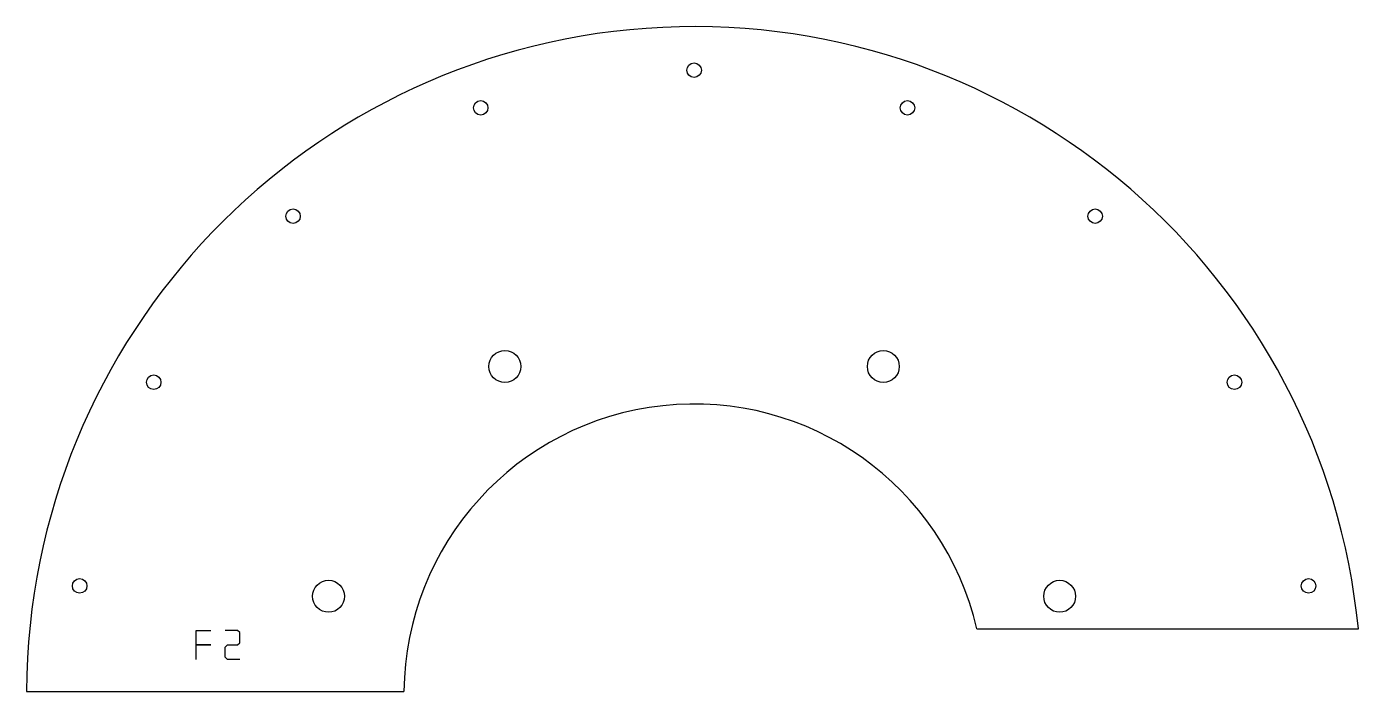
# Model space of a CAD drawing. Header units: millimetres. Extents: x -230 to 229, y 1 to 230.
import ezdxf

# ---------------------------------------------------------------- set-up
doc = ezdxf.new("R2010")
doc.units = ezdxf.units.MM

msp = doc.modelspace()

# ---------------------------------------------------------------- linework, layer by layer
at = {"color": 7, "linetype": 'Continuous', "lineweight": 25}
for p, q in [((97.44, 22.5), (228.9, 22.5)), ((-230, 1), (-99.99, 1))]:
    msp.add_line(p, q, dxfattribs=at)
for centre, radius in [((0, 215), 2.5), ((-73.53, 202.03), 2.5), ((73.53, 202.03), 2.5), ((-138.2, 164.7), 2.5), ((138.2, 164.7), 2.5), ((-65.2, 112.93), 5.5), ((65.2, 112.93), 5.5), ((-186.2, 107.5), 2.5), ((186.2, 107.5), 2.5), ((-211.73, 37.33), 2.5), ((-125.96, 33.75), 5.5), ((125.96, 33.75), 5.5), ((211.73, 37.33), 2.5)]:
    msp.add_circle(centre, radius, dxfattribs=at)
for radius, start, end in [(230, 5.614, 179.7509), (100, 13.0029, 179.427)]:
    msp.add_arc((0, 0), radius, start, end, dxfattribs=at)
at = {"layer": 'MARK'}
for p, q in [((-171.56, 17), (-171.56, 22)), ((-171.56, 22), (-166.56, 22)), ((-157.31, 22), (-161.56, 22)), ((-156.56, 21.25), (-157.31, 22)), ((-156.56, 17.75), (-156.56, 21.25)), ((-171.56, 12), (-171.56, 17)), ((-171.56, 17), (-166.56, 17)), ((-166.56, 17), (-171.56, 17)), ((-161.56, 16.25), (-160.81, 17)), ((-161.56, 12.75), (-161.56, 16.25)), ((-160.81, 17), (-157.31, 17)), ((-157.31, 17), (-156.56, 17.75)), ((-160.81, 12), (-161.56, 12.75)), ((-156.56, 12), (-160.81, 12))]:
    msp.add_line(p, q, dxfattribs=at)

doc.saveas('drawing.dxf')
